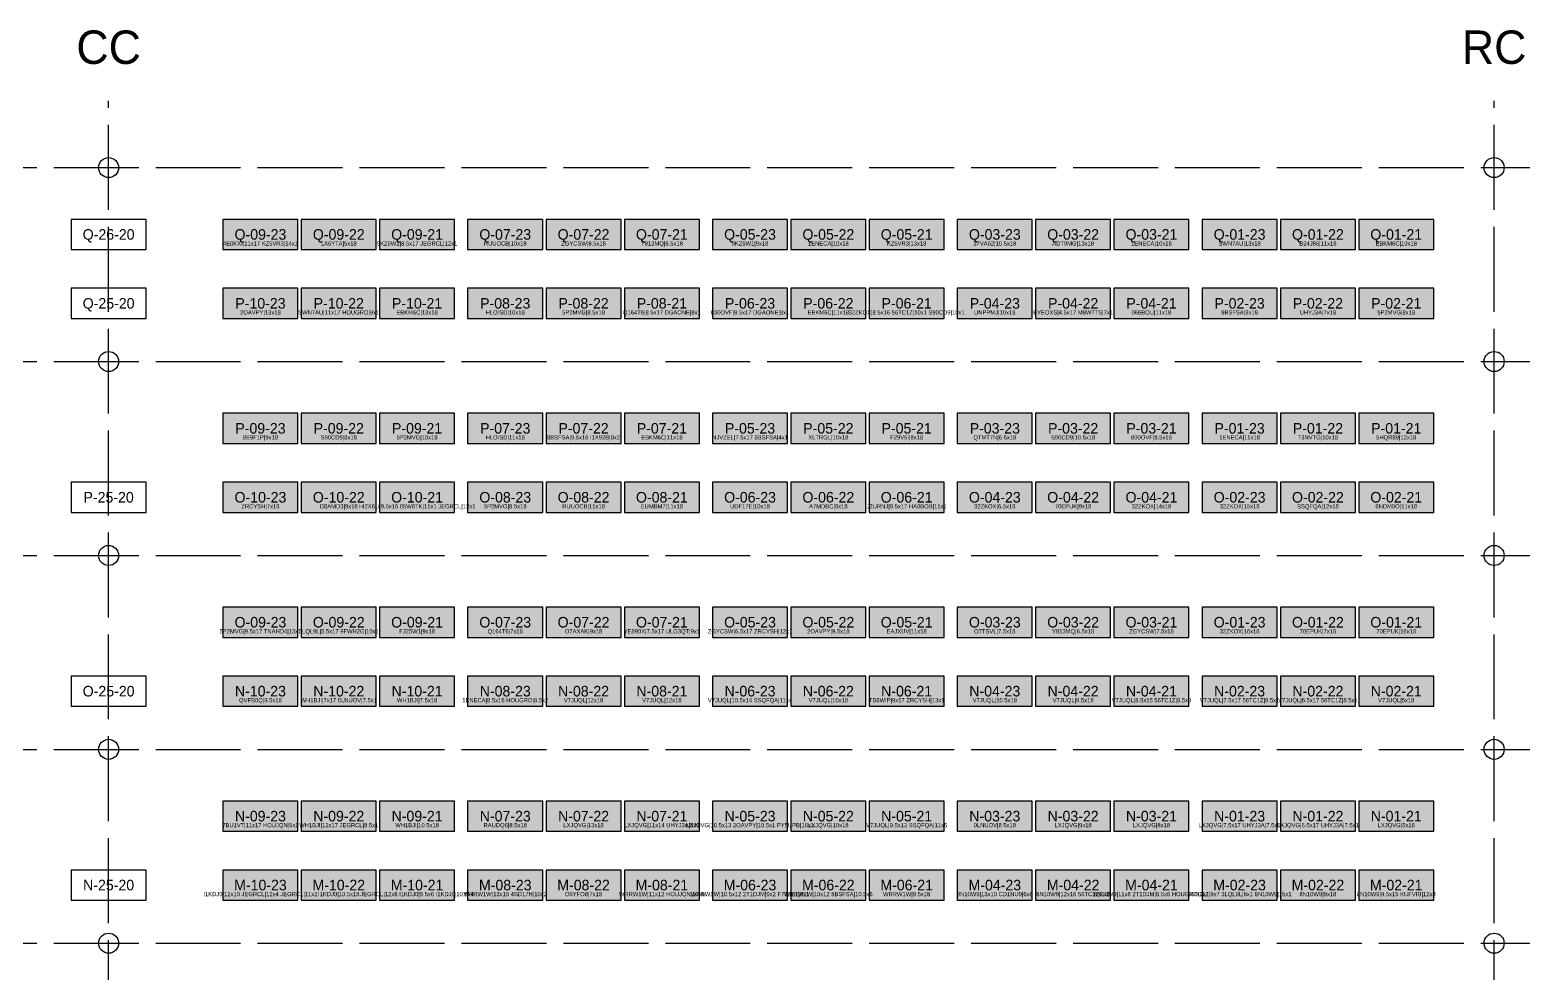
# Model space of a CAD drawing. Header units: metres. Extents: x 0 to 48.5, y -2.8 to 53.5.
# Drawn here: x 26.03 to 48.46, y 39.37 to 53.46 of the extents above; entities that cross this region are included whole.
import ezdxf
from ezdxf.enums import TextEntityAlignment as Align

# ---------------------------------------------------------------- set-up
doc = ezdxf.new("R2010")
doc.units = ezdxf.units.M
doc.linetypes.add('DASHED', pattern=[1.524, 1.27, -0.254])
for name, color, linetype in [('CROSS_AISLES', 4, 'Continuous'), ('LABELS', 7, 'Continuous'), ('RACK_L2', 7, 'Continuous'), ('STOCK_ONLY', 254, 'Continuous'), ('SUPPORT_POINTS', 8, 'Continuous'), ('WALKWAYS', 8, 'Continuous')]:
    doc.layers.add(name, color=color, linetype=linetype)

msp = doc.modelspace()

# ---------------------------------------------------------------- hatches: boundary and pattern name
at = {"layer": 'STOCK_ONLY'}
for points in [[(28.912, 50.174), (30.035, 50.174), (30.035, 50.625), (28.912, 50.625)], [(30.084, 50.174), (31.206, 50.174), (31.206, 50.625), (30.084, 50.625)], [(31.255, 50.174), (32.377, 50.174), (32.377, 50.625), (31.255, 50.625)], [(32.572, 50.174), (33.695, 50.174), (33.695, 50.625), (32.572, 50.625)], [(33.744, 50.174), (34.866, 50.174), (34.866, 50.625), (33.744, 50.625)], [(34.915, 50.174), (36.037, 50.174), (36.037, 50.625), (34.915, 50.625)], [(36.232, 50.174), (37.355, 50.174), (37.355, 50.625), (36.232, 50.625)], [(37.404, 50.174), (38.526, 50.174), (38.526, 50.625), (37.404, 50.625)], [(38.575, 50.174), (39.697, 50.174), (39.697, 50.625), (38.575, 50.625)], [(39.892, 50.174), (41.015, 50.174), (41.015, 50.625), (39.892, 50.625)], [(41.064, 50.174), (42.186, 50.174), (42.186, 50.625), (41.064, 50.625)], [(42.235, 50.174), (43.357, 50.174), (43.357, 50.625), (42.235, 50.625)], [(43.552, 50.174), (44.675, 50.174), (44.675, 50.625), (43.552, 50.625)], [(44.724, 50.174), (45.846, 50.174), (45.846, 50.625), (44.724, 50.625)], [(45.895, 50.174), (47.017, 50.174), (47.017, 50.625), (45.895, 50.625)], [(28.912, 49.143), (30.035, 49.143), (30.035, 49.594), (28.912, 49.594)], [(30.084, 49.143), (31.206, 49.143), (31.206, 49.594), (30.084, 49.594)], [(31.255, 49.143), (32.377, 49.143), (32.377, 49.594), (31.255, 49.594)], [(32.572, 49.143), (33.695, 49.143), (33.695, 49.594), (32.572, 49.594)], [(33.744, 49.143), (34.866, 49.143), (34.866, 49.594), (33.744, 49.594)], [(34.915, 49.143), (36.037, 49.143), (36.037, 49.594), (34.915, 49.594)], [(36.232, 49.143), (37.355, 49.143), (37.355, 49.594), (36.232, 49.594)], [(37.404, 49.143), (38.526, 49.143), (38.526, 49.594), (37.404, 49.594)], [(38.575, 49.143), (39.697, 49.143), (39.697, 49.594), (38.575, 49.594)], [(39.892, 49.143), (41.015, 49.143), (41.015, 49.594), (39.892, 49.594)], [(41.064, 49.143), (42.186, 49.143), (42.186, 49.594), (41.064, 49.594)], [(42.235, 49.143), (43.357, 49.143), (43.357, 49.594), (42.235, 49.594)], [(43.552, 49.143), (44.675, 49.143), (44.675, 49.594), (43.552, 49.594)], [(44.724, 49.143), (45.846, 49.143), (45.846, 49.594), (44.724, 49.594)], [(45.895, 49.143), (47.017, 49.143), (47.017, 49.594), (45.895, 49.594)], [(28.912, 47.274), (30.035, 47.274), (30.035, 47.725), (28.912, 47.725)], [(30.084, 47.274), (31.206, 47.274), (31.206, 47.725), (30.084, 47.725)], [(31.255, 47.274), (32.377, 47.274), (32.377, 47.725), (31.255, 47.725)], [(32.572, 47.274), (33.695, 47.274), (33.695, 47.725), (32.572, 47.725)], [(33.744, 47.274), (34.866, 47.274), (34.866, 47.725), (33.744, 47.725)], [(34.915, 47.274), (36.037, 47.274), (36.037, 47.725), (34.915, 47.725)], [(36.232, 47.274), (37.355, 47.274), (37.355, 47.725), (36.232, 47.725)], [(37.404, 47.274), (38.526, 47.274), (38.526, 47.725), (37.404, 47.725)], [(38.575, 47.274), (39.697, 47.274), (39.697, 47.725), (38.575, 47.725)], [(39.892, 47.274), (41.015, 47.274), (41.015, 47.725), (39.892, 47.725)], [(41.064, 47.274), (42.186, 47.274), (42.186, 47.725), (41.064, 47.725)], [(42.235, 47.274), (43.357, 47.274), (43.357, 47.725), (42.235, 47.725)], [(43.552, 47.274), (44.675, 47.274), (44.675, 47.725), (43.552, 47.725)], [(44.724, 47.274), (45.846, 47.274), (45.846, 47.725), (44.724, 47.725)], [(45.895, 47.274), (47.017, 47.274), (47.017, 47.725), (45.895, 47.725)], [(28.912, 46.243), (30.035, 46.243), (30.035, 46.694), (28.912, 46.694)], [(30.084, 46.243), (31.206, 46.243), (31.206, 46.694), (30.084, 46.694)], [(31.255, 46.243), (32.377, 46.243), (32.377, 46.694), (31.255, 46.694)], [(32.572, 46.243), (33.695, 46.243), (33.695, 46.694), (32.572, 46.694)], [(33.744, 46.243), (34.866, 46.243), (34.866, 46.694), (33.744, 46.694)], [(34.915, 46.243), (36.037, 46.243), (36.037, 46.694), (34.915, 46.694)], [(36.232, 46.243), (37.355, 46.243), (37.355, 46.694), (36.232, 46.694)], [(37.404, 46.243), (38.526, 46.243), (38.526, 46.694), (37.404, 46.694)], [(38.575, 46.243), (39.697, 46.243), (39.697, 46.694), (38.575, 46.694)], [(39.892, 46.243), (41.015, 46.243), (41.015, 46.694), (39.892, 46.694)], [(41.064, 46.243), (42.186, 46.243), (42.186, 46.694), (41.064, 46.694)], [(42.235, 46.243), (43.357, 46.243), (43.357, 46.694), (42.235, 46.694)], [(43.552, 46.243), (44.675, 46.243), (44.675, 46.694), (43.552, 46.694)], [(44.724, 46.243), (45.846, 46.243), (45.846, 46.694), (44.724, 46.694)], [(45.895, 46.243), (47.017, 46.243), (47.017, 46.694), (45.895, 46.694)], [(28.912, 44.374), (30.035, 44.374), (30.035, 44.825), (28.912, 44.825)], [(30.084, 44.374), (31.206, 44.374), (31.206, 44.825), (30.084, 44.825)], [(31.255, 44.374), (32.377, 44.374), (32.377, 44.825), (31.255, 44.825)], [(32.572, 44.374), (33.695, 44.374), (33.695, 44.825), (32.572, 44.825)], [(33.744, 44.374), (34.866, 44.374), (34.866, 44.825), (33.744, 44.825)], [(34.915, 44.374), (36.037, 44.374), (36.037, 44.825), (34.915, 44.825)], [(36.232, 44.374), (37.355, 44.374), (37.355, 44.825), (36.232, 44.825)], [(37.404, 44.374), (38.526, 44.374), (38.526, 44.825), (37.404, 44.825)], [(38.575, 44.374), (39.697, 44.374), (39.697, 44.825), (38.575, 44.825)], [(39.892, 44.374), (41.015, 44.374), (41.015, 44.825), (39.892, 44.825)], [(41.064, 44.374), (42.186, 44.374), (42.186, 44.825), (41.064, 44.825)], [(42.235, 44.374), (43.357, 44.374), (43.357, 44.825), (42.235, 44.825)], [(43.552, 44.374), (44.675, 44.374), (44.675, 44.825), (43.552, 44.825)], [(44.724, 44.374), (45.846, 44.374), (45.846, 44.825), (44.724, 44.825)], [(45.895, 44.374), (47.017, 44.374), (47.017, 44.825), (45.895, 44.825)], [(28.912, 43.343), (30.035, 43.343), (30.035, 43.794), (28.912, 43.794)], [(30.084, 43.343), (31.206, 43.343), (31.206, 43.794), (30.084, 43.794)], [(31.255, 43.343), (32.377, 43.343), (32.377, 43.794), (31.255, 43.794)], [(32.572, 43.343), (33.695, 43.343), (33.695, 43.794), (32.572, 43.794)], [(33.744, 43.343), (34.866, 43.343), (34.866, 43.794), (33.744, 43.794)], [(34.915, 43.343), (36.037, 43.343), (36.037, 43.794), (34.915, 43.794)], [(36.232, 43.343), (37.355, 43.343), (37.355, 43.794), (36.232, 43.794)], [(37.404, 43.343), (38.526, 43.343), (38.526, 43.794), (37.404, 43.794)], [(38.575, 43.343), (39.697, 43.343), (39.697, 43.794), (38.575, 43.794)], [(39.892, 43.343), (41.015, 43.343), (41.015, 43.794), (39.892, 43.794)], [(41.064, 43.343), (42.186, 43.343), (42.186, 43.794), (41.064, 43.794)], [(42.235, 43.343), (43.357, 43.343), (43.357, 43.794), (42.235, 43.794)], [(43.552, 43.343), (44.675, 43.343), (44.675, 43.794), (43.552, 43.794)], [(44.724, 43.343), (45.846, 43.343), (45.846, 43.794), (44.724, 43.794)], [(45.895, 43.343), (47.017, 43.343), (47.017, 43.794), (45.895, 43.794)], [(28.912, 41.474), (30.035, 41.474), (30.035, 41.925), (28.912, 41.925)], [(30.084, 41.474), (31.206, 41.474), (31.206, 41.925), (30.084, 41.925)], [(31.255, 41.474), (32.377, 41.474), (32.377, 41.925), (31.255, 41.925)], [(32.572, 41.474), (33.695, 41.474), (33.695, 41.925), (32.572, 41.925)], [(33.744, 41.474), (34.866, 41.474), (34.866, 41.925), (33.744, 41.925)], [(34.915, 41.474), (36.037, 41.474), (36.037, 41.925), (34.915, 41.925)], [(36.232, 41.474), (37.355, 41.474), (37.355, 41.925), (36.232, 41.925)], [(37.404, 41.474), (38.526, 41.474), (38.526, 41.925), (37.404, 41.925)], [(38.575, 41.474), (39.697, 41.474), (39.697, 41.925), (38.575, 41.925)], [(39.892, 41.474), (41.015, 41.474), (41.015, 41.925), (39.892, 41.925)], [(41.064, 41.474), (42.186, 41.474), (42.186, 41.925), (41.064, 41.925)], [(42.235, 41.474), (43.357, 41.474), (43.357, 41.925), (42.235, 41.925)], [(43.552, 41.474), (44.675, 41.474), (44.675, 41.925), (43.552, 41.925)], [(44.724, 41.474), (45.846, 41.474), (45.846, 41.925), (44.724, 41.925)], [(45.895, 41.474), (47.017, 41.474), (47.017, 41.925), (45.895, 41.925)], [(28.912, 40.443), (30.035, 40.443), (30.035, 40.894), (28.912, 40.894)], [(30.084, 40.443), (31.206, 40.443), (31.206, 40.894), (30.084, 40.894)], [(31.255, 40.443), (32.377, 40.443), (32.377, 40.894), (31.255, 40.894)], [(32.572, 40.443), (33.695, 40.443), (33.695, 40.894), (32.572, 40.894)], [(33.744, 40.443), (34.866, 40.443), (34.866, 40.894), (33.744, 40.894)], [(34.915, 40.443), (36.037, 40.443), (36.037, 40.894), (34.915, 40.894)], [(36.232, 40.443), (37.355, 40.443), (37.355, 40.894), (36.232, 40.894)], [(37.404, 40.443), (38.526, 40.443), (38.526, 40.894), (37.404, 40.894)], [(38.575, 40.443), (39.697, 40.443), (39.697, 40.894), (38.575, 40.894)], [(39.892, 40.443), (41.015, 40.443), (41.015, 40.894), (39.892, 40.894)], [(41.064, 40.443), (42.186, 40.443), (42.186, 40.894), (41.064, 40.894)], [(42.235, 40.443), (43.357, 40.443), (43.357, 40.894), (42.235, 40.894)], [(43.552, 40.443), (44.675, 40.443), (44.675, 40.894), (43.552, 40.894)], [(44.724, 40.443), (45.846, 40.443), (45.846, 40.894), (44.724, 40.894)], [(45.895, 40.443), (47.017, 40.443), (47.017, 40.894), (45.895, 40.894)]]:
    msp.add_hatch(color=254, dxfattribs=at).paths.add_polyline_path(points)

# ---------------------------------------------------------------- linework, layer by layer
at = {"layer": 'CROSS_AISLES', "linetype": 'DASHED'}
for p, q in [((27.204, 2), (27.204, 52.4)), ((47.92, 2), (47.92, 52.4))]:
    msp.add_line(p, q, dxfattribs=at)
at = {"layer": 'RACK_L2'}
for points in [[(26.643, 50.174), (27.766, 50.174), (27.766, 50.625), (26.643, 50.625)], [(28.912, 50.174), (30.035, 50.174), (30.035, 50.625), (28.912, 50.625)], [(30.084, 50.174), (31.206, 50.174), (31.206, 50.625), (30.084, 50.625)], [(31.255, 50.174), (32.377, 50.174), (32.377, 50.625), (31.255, 50.625)], [(32.572, 50.174), (33.695, 50.174), (33.695, 50.625), (32.572, 50.625)], [(33.744, 50.174), (34.866, 50.174), (34.866, 50.625), (33.744, 50.625)], [(34.915, 50.174), (36.037, 50.174), (36.037, 50.625), (34.915, 50.625)], [(36.232, 50.174), (37.355, 50.174), (37.355, 50.625), (36.232, 50.625)], [(37.404, 50.174), (38.526, 50.174), (38.526, 50.625), (37.404, 50.625)], [(38.575, 50.174), (39.697, 50.174), (39.697, 50.625), (38.575, 50.625)], [(39.892, 50.174), (41.015, 50.174), (41.015, 50.625), (39.892, 50.625)], [(41.064, 50.174), (42.186, 50.174), (42.186, 50.625), (41.064, 50.625)], [(42.235, 50.174), (43.357, 50.174), (43.357, 50.625), (42.235, 50.625)], [(43.552, 50.174), (44.675, 50.174), (44.675, 50.625), (43.552, 50.625)], [(44.724, 50.174), (45.846, 50.174), (45.846, 50.625), (44.724, 50.625)], [(45.895, 50.174), (47.017, 50.174), (47.017, 50.625), (45.895, 50.625)], [(26.643, 49.143), (27.766, 49.143), (27.766, 49.594), (26.643, 49.594)], [(28.912, 49.143), (30.035, 49.143), (30.035, 49.594), (28.912, 49.594)], [(30.084, 49.143), (31.206, 49.143), (31.206, 49.594), (30.084, 49.594)], [(31.255, 49.143), (32.377, 49.143), (32.377, 49.594), (31.255, 49.594)], [(32.572, 49.143), (33.695, 49.143), (33.695, 49.594), (32.572, 49.594)], [(33.744, 49.143), (34.866, 49.143), (34.866, 49.594), (33.744, 49.594)], [(34.915, 49.143), (36.037, 49.143), (36.037, 49.594), (34.915, 49.594)], [(36.232, 49.143), (37.355, 49.143), (37.355, 49.594), (36.232, 49.594)], [(37.404, 49.143), (38.526, 49.143), (38.526, 49.594), (37.404, 49.594)], [(38.575, 49.143), (39.697, 49.143), (39.697, 49.594), (38.575, 49.594)], [(39.892, 49.143), (41.015, 49.143), (41.015, 49.594), (39.892, 49.594)], [(41.064, 49.143), (42.186, 49.143), (42.186, 49.594), (41.064, 49.594)], [(42.235, 49.143), (43.357, 49.143), (43.357, 49.594), (42.235, 49.594)], [(43.552, 49.143), (44.675, 49.143), (44.675, 49.594), (43.552, 49.594)], [(44.724, 49.143), (45.846, 49.143), (45.846, 49.594), (44.724, 49.594)], [(45.895, 49.143), (47.017, 49.143), (47.017, 49.594), (45.895, 49.594)], [(28.912, 47.274), (30.035, 47.274), (30.035, 47.725), (28.912, 47.725)], [(30.084, 47.274), (31.206, 47.274), (31.206, 47.725), (30.084, 47.725)], [(31.255, 47.274), (32.377, 47.274), (32.377, 47.725), (31.255, 47.725)], [(32.572, 47.274), (33.695, 47.274), (33.695, 47.725), (32.572, 47.725)], [(33.744, 47.274), (34.866, 47.274), (34.866, 47.725), (33.744, 47.725)], [(34.915, 47.274), (36.037, 47.274), (36.037, 47.725), (34.915, 47.725)], [(36.232, 47.274), (37.355, 47.274), (37.355, 47.725), (36.232, 47.725)], [(37.404, 47.274), (38.526, 47.274), (38.526, 47.725), (37.404, 47.725)], [(38.575, 47.274), (39.697, 47.274), (39.697, 47.725), (38.575, 47.725)], [(39.892, 47.274), (41.015, 47.274), (41.015, 47.725), (39.892, 47.725)], [(41.064, 47.274), (42.186, 47.274), (42.186, 47.725), (41.064, 47.725)], [(42.235, 47.274), (43.357, 47.274), (43.357, 47.725), (42.235, 47.725)], [(43.552, 47.274), (44.675, 47.274), (44.675, 47.725), (43.552, 47.725)], [(44.724, 47.274), (45.846, 47.274), (45.846, 47.725), (44.724, 47.725)], [(45.895, 47.274), (47.017, 47.274), (47.017, 47.725), (45.895, 47.725)], [(26.643, 46.243), (27.766, 46.243), (27.766, 46.694), (26.643, 46.694)], [(28.912, 46.243), (30.035, 46.243), (30.035, 46.694), (28.912, 46.694)], [(30.084, 46.243), (31.206, 46.243), (31.206, 46.694), (30.084, 46.694)], [(31.255, 46.243), (32.377, 46.243), (32.377, 46.694), (31.255, 46.694)], [(32.572, 46.243), (33.695, 46.243), (33.695, 46.694), (32.572, 46.694)], [(33.744, 46.243), (34.866, 46.243), (34.866, 46.694), (33.744, 46.694)], [(34.915, 46.243), (36.037, 46.243), (36.037, 46.694), (34.915, 46.694)], [(36.232, 46.243), (37.355, 46.243), (37.355, 46.694), (36.232, 46.694)], [(37.404, 46.243), (38.526, 46.243), (38.526, 46.694), (37.404, 46.694)], [(38.575, 46.243), (39.697, 46.243), (39.697, 46.694), (38.575, 46.694)], [(39.892, 46.243), (41.015, 46.243), (41.015, 46.694), (39.892, 46.694)], [(41.064, 46.243), (42.186, 46.243), (42.186, 46.694), (41.064, 46.694)], [(42.235, 46.243), (43.357, 46.243), (43.357, 46.694), (42.235, 46.694)], [(43.552, 46.243), (44.675, 46.243), (44.675, 46.694), (43.552, 46.694)], [(44.724, 46.243), (45.846, 46.243), (45.846, 46.694), (44.724, 46.694)], [(45.895, 46.243), (47.017, 46.243), (47.017, 46.694), (45.895, 46.694)], [(28.912, 44.374), (30.035, 44.374), (30.035, 44.825), (28.912, 44.825)], [(30.084, 44.374), (31.206, 44.374), (31.206, 44.825), (30.084, 44.825)], [(31.255, 44.374), (32.377, 44.374), (32.377, 44.825), (31.255, 44.825)], [(32.572, 44.374), (33.695, 44.374), (33.695, 44.825), (32.572, 44.825)], [(33.744, 44.374), (34.866, 44.374), (34.866, 44.825), (33.744, 44.825)], [(34.915, 44.374), (36.037, 44.374), (36.037, 44.825), (34.915, 44.825)], [(36.232, 44.374), (37.355, 44.374), (37.355, 44.825), (36.232, 44.825)], [(37.404, 44.374), (38.526, 44.374), (38.526, 44.825), (37.404, 44.825)], [(38.575, 44.374), (39.697, 44.374), (39.697, 44.825), (38.575, 44.825)], [(39.892, 44.374), (41.015, 44.374), (41.015, 44.825), (39.892, 44.825)], [(41.064, 44.374), (42.186, 44.374), (42.186, 44.825), (41.064, 44.825)], [(42.235, 44.374), (43.357, 44.374), (43.357, 44.825), (42.235, 44.825)], [(43.552, 44.374), (44.675, 44.374), (44.675, 44.825), (43.552, 44.825)], [(44.724, 44.374), (45.846, 44.374), (45.846, 44.825), (44.724, 44.825)], [(45.895, 44.374), (47.017, 44.374), (47.017, 44.825), (45.895, 44.825)], [(26.643, 43.343), (27.766, 43.343), (27.766, 43.794), (26.643, 43.794)], [(28.912, 43.343), (30.035, 43.343), (30.035, 43.794), (28.912, 43.794)], [(30.084, 43.343), (31.206, 43.343), (31.206, 43.794), (30.084, 43.794)], [(31.255, 43.343), (32.377, 43.343), (32.377, 43.794), (31.255, 43.794)], [(32.572, 43.343), (33.695, 43.343), (33.695, 43.794), (32.572, 43.794)], [(33.744, 43.343), (34.866, 43.343), (34.866, 43.794), (33.744, 43.794)], [(34.915, 43.343), (36.037, 43.343), (36.037, 43.794), (34.915, 43.794)], [(36.232, 43.343), (37.355, 43.343), (37.355, 43.794), (36.232, 43.794)], [(37.404, 43.343), (38.526, 43.343), (38.526, 43.794), (37.404, 43.794)], [(38.575, 43.343), (39.697, 43.343), (39.697, 43.794), (38.575, 43.794)], [(39.892, 43.343), (41.015, 43.343), (41.015, 43.794), (39.892, 43.794)], [(41.064, 43.343), (42.186, 43.343), (42.186, 43.794), (41.064, 43.794)], [(42.235, 43.343), (43.357, 43.343), (43.357, 43.794), (42.235, 43.794)], [(43.552, 43.343), (44.675, 43.343), (44.675, 43.794), (43.552, 43.794)], [(44.724, 43.343), (45.846, 43.343), (45.846, 43.794), (44.724, 43.794)], [(45.895, 43.343), (47.017, 43.343), (47.017, 43.794), (45.895, 43.794)], [(28.912, 41.474), (30.035, 41.474), (30.035, 41.925), (28.912, 41.925)], [(30.084, 41.474), (31.206, 41.474), (31.206, 41.925), (30.084, 41.925)], [(31.255, 41.474), (32.377, 41.474), (32.377, 41.925), (31.255, 41.925)], [(32.572, 41.474), (33.695, 41.474), (33.695, 41.925), (32.572, 41.925)], [(33.744, 41.474), (34.866, 41.474), (34.866, 41.925), (33.744, 41.925)], [(34.915, 41.474), (36.037, 41.474), (36.037, 41.925), (34.915, 41.925)], [(36.232, 41.474), (37.355, 41.474), (37.355, 41.925), (36.232, 41.925)], [(37.404, 41.474), (38.526, 41.474), (38.526, 41.925), (37.404, 41.925)], [(38.575, 41.474), (39.697, 41.474), (39.697, 41.925), (38.575, 41.925)], [(39.892, 41.474), (41.015, 41.474), (41.015, 41.925), (39.892, 41.925)], [(41.064, 41.474), (42.186, 41.474), (42.186, 41.925), (41.064, 41.925)], [(42.235, 41.474), (43.357, 41.474), (43.357, 41.925), (42.235, 41.925)], [(43.552, 41.474), (44.675, 41.474), (44.675, 41.925), (43.552, 41.925)], [(44.724, 41.474), (45.846, 41.474), (45.846, 41.925), (44.724, 41.925)], [(45.895, 41.474), (47.017, 41.474), (47.017, 41.925), (45.895, 41.925)], [(26.643, 40.443), (27.766, 40.443), (27.766, 40.894), (26.643, 40.894)], [(28.912, 40.443), (30.035, 40.443), (30.035, 40.894), (28.912, 40.894)], [(30.084, 40.443), (31.206, 40.443), (31.206, 40.894), (30.084, 40.894)], [(31.255, 40.443), (32.377, 40.443), (32.377, 40.894), (31.255, 40.894)], [(32.572, 40.443), (33.695, 40.443), (33.695, 40.894), (32.572, 40.894)], [(33.744, 40.443), (34.866, 40.443), (34.866, 40.894), (33.744, 40.894)], [(34.915, 40.443), (36.037, 40.443), (36.037, 40.894), (34.915, 40.894)], [(36.232, 40.443), (37.355, 40.443), (37.355, 40.894), (36.232, 40.894)], [(37.404, 40.443), (38.526, 40.443), (38.526, 40.894), (37.404, 40.894)], [(38.575, 40.443), (39.697, 40.443), (39.697, 40.894), (38.575, 40.894)], [(39.892, 40.443), (41.015, 40.443), (41.015, 40.894), (39.892, 40.894)], [(41.064, 40.443), (42.186, 40.443), (42.186, 40.894), (41.064, 40.894)], [(42.235, 40.443), (43.357, 40.443), (43.357, 40.894), (42.235, 40.894)], [(43.552, 40.443), (44.675, 40.443), (44.675, 40.894), (43.552, 40.894)], [(44.724, 40.443), (45.846, 40.443), (45.846, 40.894), (44.724, 40.894)], [(45.895, 40.443), (47.017, 40.443), (47.017, 40.894), (45.895, 40.894)]]:
    msp.add_lwpolyline(points, close=True, dxfattribs=at)
at = {"layer": 'SUPPORT_POINTS'}
for centre in [(27.204, 51.399), (47.92, 51.399), (27.204, 48.499), (47.92, 48.499), (27.204, 45.599), (47.92, 45.599), (27.204, 42.699), (47.92, 42.699), (27.204, 39.799), (47.92, 39.799)]:
    msp.add_circle(centre, 0.15, dxfattribs=at)
at = {"layer": 'WALKWAYS', "linetype": 'DASHED'}
for p, q in [((2, 51.399), (48.456, 51.399)), ((2, 48.499), (48.456, 48.499)), ((2, 45.599), (48.456, 45.599)), ((2, 42.699), (48.456, 42.699)), ((2, 39.799), (48.456, 39.799))]:
    msp.add_line(p, q, dxfattribs=at)

# ---------------------------------------------------------------- texts
at = {"layer": 'CROSS_AISLES'}
for s, p in [('CC', (27.204, 53.2)), ('RC', (47.92, 53.2))]:
    msp.add_text(s, height=0.5, dxfattribs=at).set_placement(p, align=Align.MIDDLE_CENTER)
at = {"layer": 'LABELS'}
for s, height, p in [('Q-26-20', 0.1579, (27.204, 50.4)), ('Q-09-23', 0.1579, (29.474, 50.4)), ('Q-09-22', 0.1579, (30.645, 50.4)), ('Q-09-21', 0.1579, (31.816, 50.4)), ('Q-07-23', 0.1579, (33.134, 50.4)), ('Q-07-22', 0.1579, (34.305, 50.4)), ('Q-07-21', 0.1579, (35.476, 50.4)), ('Q-05-23', 0.1579, (36.794, 50.4)), ('Q-05-22', 0.1579, (37.965, 50.4)), ('Q-05-21', 0.1579, (39.136, 50.4)), ('Q-03-23', 0.1579, (40.454, 50.4)), ('Q-03-22', 0.1579, (41.625, 50.4)), ('Q-03-21', 0.1579, (42.796, 50.4)), ('Q-01-23', 0.1579, (44.114, 50.4)), ('Q-01-22', 0.1579, (45.285, 50.4)), ('Q-01-21', 0.1579, (46.456, 50.4)), ('4E0KXI|11x17 KZ5VR3|14x1', 0.06314, (29.474, 50.265)), ('1A6YTA|5x18', 0.06314, (30.645, 50.265)), ('9KZ6W1|8.5x17 JEGRCL|12x1', 0.06314, (31.816, 50.265)), ('RUUOCB|10x18', 0.06314, (33.134, 50.265)), ('ZGYCSW|8.5x18', 0.06314, (34.305, 50.265)), ('Y813MQ|6.5x18', 0.06314, (35.476, 50.265)), ('9KZ6W1|9x18', 0.06314, (36.794, 50.265)), ('1ENECA|10x18', 0.06314, (37.965, 50.265)), ('KZ5VR3|13x18', 0.06314, (39.136, 50.265)), ('37VA62|10.5x18', 0.06314, (40.454, 50.265)), ('ADT9MG|13x18', 0.06314, (41.625, 50.265)), ('1ENECA|10x18', 0.06314, (42.796, 50.265)), ('SWN7AU|13x18', 0.06314, (44.114, 50.265)), ('B24J86|11x18', 0.06314, (45.285, 50.265)), ('EBKM6C|10x18', 0.06314, (46.456, 50.265)), ('Q-25-20', 0.1579, (27.204, 49.369)), ('P-10-23', 0.1579, (29.474, 49.369)), ('P-10-22', 0.1579, (30.645, 49.369)), ('P-10-21', 0.1579, (31.816, 49.369)), ('P-08-23', 0.1579, (33.134, 49.369)), ('P-08-22', 0.1579, (34.305, 49.369)), ('P-08-21', 0.1579, (35.476, 49.369)), ('P-06-23', 0.1579, (36.794, 49.369)), ('P-06-22', 0.1579, (37.965, 49.369)), ('P-06-21', 0.1579, (39.136, 49.369)), ('P-04-23', 0.1579, (40.454, 49.369)), ('P-04-22', 0.1579, (41.625, 49.369)), ('P-04-21', 0.1579, (42.796, 49.369)), ('P-02-23', 0.1579, (44.114, 49.369)), ('P-02-22', 0.1579, (45.285, 49.369)), ('P-02-21', 0.1579, (46.456, 49.369)), ('2OAVPY|13x18', 0.06314, (29.474, 49.234)), ('SWN7AU|11x17 HOUGRO|9x1', 0.06314, (30.645, 49.234)), ('EBKM6C|13x18', 0.06314, (31.816, 49.234)), ('HLOISD|10x18', 0.06314, (33.134, 49.234)), ('5P2MVG|8.5x18', 0.06314, (34.305, 49.234)), ('Q164T6|8.5x17 DGAONE|8x1', 0.06314, (35.476, 49.234)), ('800OVF|8.5x17 DGAONE|8x1', 0.06314, (36.794, 49.234)), ('EBKM6C|11x18', 0.06314, (37.965, 49.234)), ('32ZKOX|8.5x16 56TC1Z|10x1 S90CD9|10x1', 0.06314, (39.136, 49.234)), ('UNPPMJ|10x18', 0.06314, (40.454, 49.234)), ('EYEOXS|4.5x17 M8W7TS|7x1', 0.06314, (41.625, 49.234)), ('066BOU|11x18', 0.06314, (42.796, 49.234)), ('8BSFSA|9x18', 0.06314, (44.114, 49.234)), ('UHYJ3A|7x18', 0.06314, (45.285, 49.234)), ('5P2MVG|8x18', 0.06314, (46.456, 49.234)), ('P-09-23', 0.1579, (29.474, 47.5)), ('P-09-22', 0.1579, (30.645, 47.5)), ('P-09-21', 0.1579, (31.816, 47.5)), ('P-07-23', 0.1579, (33.134, 47.5)), ('P-07-22', 0.1579, (34.305, 47.5)), ('P-07-21', 0.1579, (35.476, 47.5)), ('P-05-23', 0.1579, (36.794, 47.5)), ('P-05-22', 0.1579, (37.965, 47.5)), ('P-05-21', 0.1579, (39.136, 47.5)), ('P-03-23', 0.1579, (40.454, 47.5)), ('P-03-22', 0.1579, (41.625, 47.5)), ('P-03-21', 0.1579, (42.796, 47.5)), ('P-01-23', 0.1579, (44.114, 47.5)), ('P-01-22', 0.1579, (45.285, 47.5)), ('P-01-21', 0.1579, (46.456, 47.5)), ('8E9F1P|9x18', 0.06314, (29.474, 47.365)), ('S90CD9|8x18', 0.06314, (30.645, 47.365)), ('5P2MVG|10x18', 0.06314, (31.816, 47.365)), ('HLOISD|11x18', 0.06314, (33.134, 47.365)), ('8BSFSA|9.5x16 I1X92B|8x2', 0.06314, (34.305, 47.365)), ('EBKM6C|11x18', 0.06314, (35.476, 47.365)), ('NJVZEL|7.5x17 8BSFSA|4x1', 0.06314, (36.794, 47.365)), ('XLTRGL|10x18', 0.06314, (37.965, 47.365)), ('F29V5I|8x18', 0.06314, (39.136, 47.365)), ('QTMT7N|6.5x18', 0.06314, (40.454, 47.365)), ('S90CD9|10.5x18', 0.06314, (41.625, 47.365)), ('800OVF|8.5x18', 0.06314, (42.796, 47.365)), ('1ENECA|11x18', 0.06314, (44.114, 47.365)), ('T3NVTG|10x18', 0.06314, (45.285, 47.365)), ('5HQR89|12x18', 0.06314, (46.456, 47.365)), ('P-25-20', 0.1579, (27.204, 46.469)), ('O-10-23', 0.1579, (29.474, 46.469)), ('O-10-22', 0.1579, (30.645, 46.469)), ('O-10-21', 0.1579, (31.816, 46.469)), ('O-08-23', 0.1579, (33.134, 46.469)), ('O-08-22', 0.1579, (34.305, 46.469)), ('O-08-21', 0.1579, (35.476, 46.469)), ('O-06-23', 0.1579, (36.794, 46.469)), ('O-06-22', 0.1579, (37.965, 46.469)), ('O-06-21', 0.1579, (39.136, 46.469)), ('O-04-23', 0.1579, (40.454, 46.469)), ('O-04-22', 0.1579, (41.625, 46.469)), ('O-04-21', 0.1579, (42.796, 46.469)), ('O-02-23', 0.1579, (44.114, 46.469)), ('O-02-22', 0.1579, (45.285, 46.469)), ('O-02-21', 0.1579, (46.456, 46.469)), ('ZRCYSH|7x18', 0.06314, (29.474, 46.334)), ('D8AMD3|9x18', 0.06314, (30.645, 46.334)), ('HI2X6U|9.5x16 05W6TK|11x1 JEGRCL|12x1', 0.06314, (31.816, 46.334)), ('5P2MVG|8.5x18', 0.06314, (33.134, 46.334)), ('RUUOCB|11x18', 0.06314, (34.305, 46.334)), ('EUMBM7|11x18', 0.06314, (35.476, 46.334)), ('UDF17E|10x18', 0.06314, (36.794, 46.334)), ('A7MDBC|8x18', 0.06314, (37.965, 46.334)), ('J2URNJ|9.5x17 HA0BOB|11x1', 0.06314, (39.136, 46.334)), ('32ZKOX|6.5x18', 0.06314, (40.454, 46.334)), ('70EPUK|9x18', 0.06314, (41.625, 46.334)), ('32ZKOX|14x18', 0.06314, (42.796, 46.334)), ('32ZKOX|15x18', 0.06314, (44.114, 46.334)), ('SSQFQA|12x18', 0.06314, (45.285, 46.334)), ('6NDM0O|11x18', 0.06314, (46.456, 46.334)), ('O-09-23', 0.1579, (29.474, 44.6)), ('O-09-22', 0.1579, (30.645, 44.6)), ('O-09-21', 0.1579, (31.816, 44.6)), ('O-07-23', 0.1579, (33.134, 44.6)), ('O-07-22', 0.1579, (34.305, 44.6)), ('O-07-21', 0.1579, (35.476, 44.6)), ('O-05-23', 0.1579, (36.794, 44.6)), ('O-05-22', 0.1579, (37.965, 44.6)), ('O-05-21', 0.1579, (39.136, 44.6)), ('O-03-23', 0.1579, (40.454, 44.6)), ('O-03-22', 0.1579, (41.625, 44.6)), ('O-03-21', 0.1579, (42.796, 44.6)), ('O-01-23', 0.1579, (44.114, 44.6)), ('O-01-22', 0.1579, (45.285, 44.6)), ('O-01-21', 0.1579, (46.456, 44.6)), ('5P2MVG|9.5x17 TNAHD4|13x1', 0.06314, (29.474, 44.465)), ('3LQL9L|5.5x17 9FWH2G|10x1', 0.06314, (30.645, 44.465)), ('FJ25W1|9x18', 0.06314, (31.816, 44.465)), ('Q164T6|7x18', 0.06314, (33.134, 44.465)), ('O7AXAK|9x18', 0.06314, (34.305, 44.465)), ('YE890X|7.5x17 ULG3QT|9x1', 0.06314, (35.476, 44.465)), ('ZGYCSW|6.5x17 ZRCYSH|12x1', 0.06314, (36.794, 44.465)), ('2OAVPY|9.5x18', 0.06314, (37.965, 44.465)), ('EAJXUV|11x18', 0.06314, (39.136, 44.465)), ('O7TSVL|7.5x18', 0.06314, (40.454, 44.465)), ('Y813MQ|6.5x18', 0.06314, (41.625, 44.465)), ('ZGYCSW|7.5x18', 0.06314, (42.796, 44.465)), ('32ZKOX|16x18', 0.06314, (44.114, 44.465)), ('70EPUK|7x18', 0.06314, (45.285, 44.465)), ('70EPUK|16x18', 0.06314, (46.456, 44.465)), ('O-25-20', 0.1579, (27.204, 43.569)), ('N-10-23', 0.1579, (29.474, 43.569)), ('N-10-22', 0.1579, (30.645, 43.569)), ('N-10-21', 0.1579, (31.816, 43.569)), ('N-08-23', 0.1579, (33.134, 43.569)), ('N-08-22', 0.1579, (34.305, 43.569)), ('N-08-21', 0.1579, (35.476, 43.569)), ('N-06-23', 0.1579, (36.794, 43.569)), ('N-06-22', 0.1579, (37.965, 43.569)), ('N-06-21', 0.1579, (39.136, 43.569)), ('N-04-23', 0.1579, (40.454, 43.569)), ('N-04-22', 0.1579, (41.625, 43.569)), ('N-04-21', 0.1579, (42.796, 43.569)), ('N-02-23', 0.1579, (44.114, 43.569)), ('N-02-22', 0.1579, (45.285, 43.569)), ('N-02-21', 0.1579, (46.456, 43.569)), ('QVFB0Q|9.5x18', 0.06314, (29.474, 43.434)), ('WH1BJI|7x17 0LNUOV|7.5x1', 0.06314, (30.645, 43.434)), ('WH1BJI|7.5x18', 0.06314, (31.816, 43.434)), ('1ENECA|8.5x16 HOUGRO|8.5x2', 0.06314, (33.134, 43.434)), ('V7JUQL|12x18', 0.06314, (34.305, 43.434)), ('V7JUQL|12x18', 0.06314, (35.476, 43.434)), ('V7JUQL|10.5x14 SSQFQA|11x4', 0.06314, (36.794, 43.434)), ('V7JUQL|10x18', 0.06314, (37.965, 43.434)), ('TB6WIP|9x17 ZRCYSH|13x1', 0.06314, (39.136, 43.434)), ('V7JUQL|10.5x18', 0.06314, (40.454, 43.434)), ('V7JUQL|9.5x18', 0.06314, (41.625, 43.434)), ('V7JUQL|8.5x15 56TC1Z|8.5x3', 0.06314, (42.796, 43.434)), ('V7JUQL|7.5x17 56TC1Z|8.5x1', 0.06314, (44.114, 43.434)), ('V7JUQL|6.5x17 56TC1Z|8.5x1', 0.06314, (45.285, 43.434)), ('V7JUQL|5x18', 0.06314, (46.456, 43.434)), ('N-09-23', 0.1579, (29.474, 41.7)), ('N-09-22', 0.1579, (30.645, 41.7)), ('N-09-21', 0.1579, (31.816, 41.7)), ('N-07-23', 0.1579, (33.134, 41.7)), ('N-07-22', 0.1579, (34.305, 41.7)), ('N-07-21', 0.1579, (35.476, 41.7)), ('N-05-23', 0.1579, (36.794, 41.7)), ('N-05-22', 0.1579, (37.965, 41.7)), ('N-05-21', 0.1579, (39.136, 41.7)), ('N-03-23', 0.1579, (40.454, 41.7)), ('N-03-22', 0.1579, (41.625, 41.7)), ('N-03-21', 0.1579, (42.796, 41.7)), ('N-01-23', 0.1579, (44.114, 41.7)), ('N-01-22', 0.1579, (45.285, 41.7)), ('N-01-21', 0.1579, (46.456, 41.7)), ('7BU1V7|11x17 HOUJQN|9x1', 0.06314, (29.474, 41.565)), ('WH1BJI|12x17 JEGRCL|8.5x1', 0.06314, (30.645, 41.565)), ('WH1BJI|10.5x18', 0.06314, (31.816, 41.565)), ('RAUDQ6|8.5x18', 0.06314, (33.134, 41.565)), ('LXJQVG|13x18', 0.06314, (34.305, 41.565)), ('LXJQVG|11x14 UHYJ3A|8x4', 0.06314, (35.476, 41.565)), ('LXJQVG|10.5x13 2OAVPY|10.5x1 PY5UPB|16x1', 0.06314, (36.794, 41.565)), ('LXJQVG|10x18', 0.06314, (37.965, 41.565)), ('V7JUQL|9.5x13 SSQFQA|11x5', 0.06314, (39.136, 41.565)), ('0LNUOV|8.5x18', 0.06314, (40.454, 41.565)), ('LXJQVG|9x18', 0.06314, (41.625, 41.565)), ('LXJQVG|8x18', 0.06314, (42.796, 41.565)), ('LXJQVG|7.5x17 UHYJ3A|7.5x1', 0.06314, (44.114, 41.565)), ('LXJQVG|6.5x17 UHYJ3A|7.5x1', 0.06314, (45.285, 41.565)), ('LXJQVG|5x18', 0.06314, (46.456, 41.565)), ('N-25-20', 0.1579, (27.204, 40.669)), ('M-10-23', 0.1579, (29.474, 40.669)), ('M-10-22', 0.1579, (30.645, 40.669)), ('M-10-21', 0.1579, (31.816, 40.669)), ('M-08-23', 0.1579, (33.134, 40.669)), ('M-08-22', 0.1579, (34.305, 40.669)), ('M-08-21', 0.1579, (35.476, 40.669)), ('M-06-23', 0.1579, (36.794, 40.669)), ('M-06-22', 0.1579, (37.965, 40.669)), ('M-06-21', 0.1579, (39.136, 40.669)), ('M-04-23', 0.1579, (40.454, 40.669)), ('M-04-22', 0.1579, (41.625, 40.669)), ('M-04-21', 0.1579, (42.796, 40.669)), ('M-02-23', 0.1579, (44.114, 40.669)), ('M-02-22', 0.1579, (45.285, 40.669)), ('M-02-21', 0.1579, (46.456, 40.669)), ('I1KDJ0|12x10 JEGRCL|12x4 JEGRCL|11x2', 0.06314, (29.474, 40.534)), ('I1KDJ0|10.5x18', 0.06314, (30.645, 40.534)), ('JEGRCL|12x8 I1KDJ0|9.5x6 I1KDJ0|10.5x4', 0.06314, (31.816, 40.534)), ('WRRW1W|13x16 4SD17H|10x2', 0.06314, (33.134, 40.534)), ('O9YFO8|7x18', 0.06314, (34.305, 40.534)), ('WRRW1W|11x12 HOUJQN|10x6', 0.06314, (35.476, 40.534)), ('WRRW1W|10.5x12 2T1DJM|9x2 F73ZE1|8x1', 0.06314, (36.794, 40.534)), ('WRRW1W|10x12 8BSFSA|10.5x6', 0.06314, (37.965, 40.534)), ('WRRW1W|9.5x18', 0.06314, (39.136, 40.534)), ('8N10W9|13x10 CD1NU9|6x8', 0.06314, (40.454, 40.534)), ('8N10W9|12x16 56TC1Z|9x2', 0.06314, (41.625, 40.534)), ('8N10W9|11x8 2T1DJM|8.5x6 HOUGRO|9x1', 0.06314, (42.796, 40.534)), ('56TC1Z|9x7 3LQL9L|8x1 8N10W9|15x1', 0.06314, (44.114, 40.534)), ('8N10W9|9x18', 0.06314, (45.285, 40.534)), ('8N10W9|9.5x15 KUFVRI|12x3', 0.06314, (46.456, 40.534))]:
    msp.add_text(s, height=height, dxfattribs=at).set_placement(p, align=Align.MIDDLE_CENTER)

doc.saveas('drawing.dxf')
